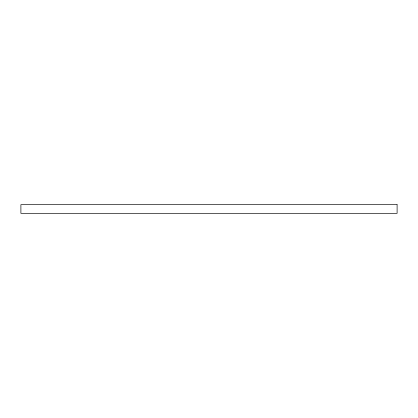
<?xml version="1.0" encoding="UTF-8"?>
<svg xmlns="http://www.w3.org/2000/svg" width="418" height="418" viewBox="0 0 418 418"><rect width="100%" height="100%" fill="white"/><g stroke="black" fill="none" stroke-linecap="round" stroke-linejoin="round"><path stroke-width="0.63" d="M397.1 204.668L20.9 204.668L20.9 213.332L397.1 213.332L397.1 204.668"/></g></svg>
